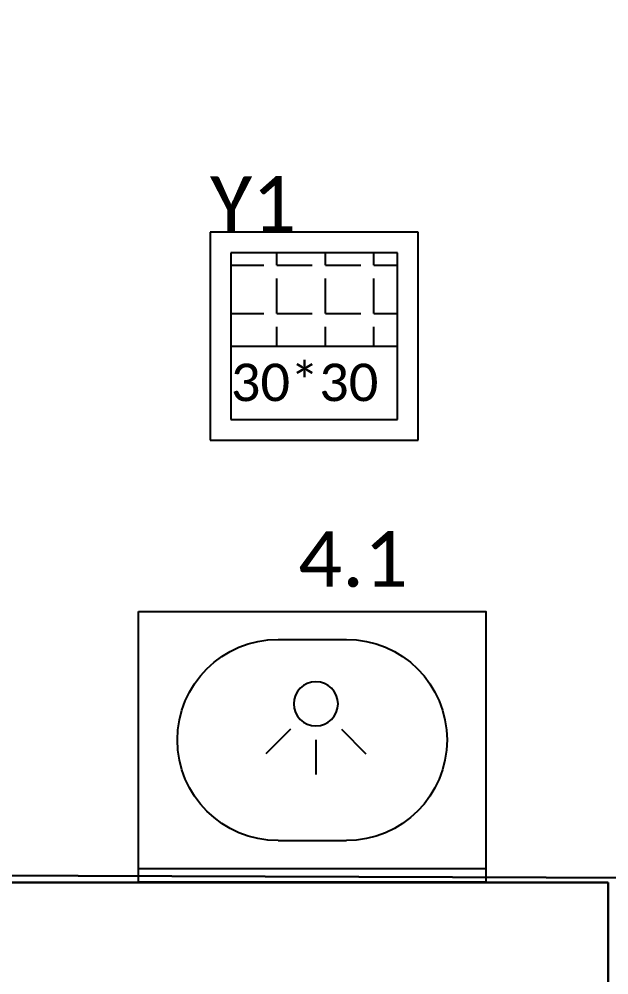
# Model space of a CAD drawing. Header units: millimetres. Extents: x -10496 to -5455, y -188 to 7293.
# Drawn here: x -7467.1 to -7382.1, y 4956.1 to 5093.8 of the extents above; entities that cross this region are included whole.
import ezdxf

# ---------------------------------------------------------------- set-up
doc = ezdxf.new("R2010")
doc.units = ezdxf.units.MM
for name, color, linetype in [('GJC ALAN', 2, 'Continuous'), ('Kıtc-002 Çizgi', 7, 'Continuous'), ('Kıtc-008 Rakam', 1, 'Continuous'), ('Kıtc-028 Yer Izgarası', 252, 'Continuous')]:
    doc.layers.add(name, color=color, linetype=linetype)
doc.layers.add('GJC_duvar', color=10, linetype='Continuous', lineweight=30)
doc.styles.get("Standard").update_dxf_attribs({"font": 'calibri.ttf', "height": 15})

# ---------------------------------------------------------------- blocks, each defined once
blk = doc.blocks.new('A$C23AD12AD')
at = {"layer": 'Kıtc-002 Çizgi'}
for p, q in [((0, 39), (50, 39)), ((0, 37), (50, 37)), ((20.08, 33), (29.92, 33)), ((25.53, 18.48), (25.53, 23.48)), ((21.86, 16.96), (18.33, 20.5)), ((29.2, 16.96), (32.74, 20.5)), ((20.08, 4), (29.92, 4)), ((0, 0), (50, 0))]:
    blk.add_line(p, q, dxfattribs=at)
blk.add_lwpolyline([(0, 0), (50, 0), (50, 39), (0, 39)], close=True, dxfattribs=at)
blk.add_circle((25.53, 13.29), 3.19, dxfattribs=at)
for centre, start, end in [((20.08, 18.5), 90, 270), ((29.92, 18.5), 270, 90)]:
    blk.add_arc(centre, 14.5, start, end, dxfattribs=at)
blk = doc.blocks.new('A$C1AAB3821')
at = {"layer": 'Kıtc-028 Yer Izgarası'}
for p, q in [((30, 30), (0, 30)), ((0, 30), (0, 0)), ((30, 0), (30, 30)), ((27, 27), (3, 27)), ((3, 27), (3, 3)), ((9.65, 25.24), (9.65, 27)), ((16.63, 25.24), (16.63, 27)), ((23.62, 25.24), (23.62, 27)), ((27, 3), (27, 27)), ((3, 25.24), (7.74, 25.24)), ((9.65, 25.24), (14.73, 25.24)), ((16.63, 25.24), (21.71, 25.24)), ((23.62, 25.24), (27, 25.24)), ((9.65, 18.25), (9.65, 23.33)), ((16.63, 18.25), (16.63, 23.33)), ((23.62, 18.25), (23.62, 23.33)), ((3, 18.25), (7.74, 18.25)), ((9.65, 18.25), (14.73, 18.25)), ((16.63, 18.25), (21.71, 18.25)), ((23.62, 18.25), (27, 18.25)), ((9.65, 13.5), (9.65, 16.35)), ((16.63, 13.5), (16.63, 16.35)), ((23.62, 13.5), (23.62, 16.35)), ((27, 13.5), (3, 13.5)), ((3, 13.5), (3, 3)), ((27, 3), (27, 13.5)), ((3, 3), (27, 3)), ((3, 3), (27, 3)), ((0, 0), (30, 0))]:
    blk.add_line(p, q, dxfattribs=at)
blk.add_text('30*30', height=5.4, dxfattribs=at).set_placement((3, 5.64))
blk = doc.blocks.new('new ytong')
at = {"layer": 'GJC_duvar'}
for points in [[(-18990.66, 5230.65), (-19556.41, 5230.65)], [(-18990.66, 5230.65), (-18990.66, 5215.65)]]:
    blk.add_lwpolyline(points, dxfattribs=at)

msp = doc.modelspace()

# ---------------------------------------------------------------- block references
at = {"layer": 'Kıtc-002 Çizgi', "xscale": -1, "rotation": 180}
msp.add_blockref('A$C23AD12AD', (-7449.84, 5008.43), dxfattribs=at)
at = {"layer": 'Kıtc-028 Yer Izgarası'}
msp.add_blockref('A$C1AAB3821', (-7439.56, 5033.11), dxfattribs=at)

# ---------------------------------------------------------------- texts
at = {"layer": 'Kıtc-008 Rakam', "color": 1}
for s, p in [('Y1', (-7439.56, 5063.14)), ('4.1', (-7426.84, 5012))]:
    msp.add_text(s, height=8, dxfattribs=at).set_placement(p)

# ---------------------------------------------------------------- next in the draw order: block references
at = {"layer": 'GJC_duvar', "color": 41, "true_color": 0xf4ee51}
msp.add_blockref('new ytong', (11608.46, -261.26), dxfattribs=at)

# ---------------------------------------------------------------- next in the draw order: linework, layer by layer
at = {"layer": 'GJC ALAN', "color": 40, "lineweight": 30, "true_color": 0xf8d731}
msp.add_lwpolyline([(-6802.85, 4954.39), (-6802.85, 5956.28), (-7184.29, 6068.26), (-7189.47, 6050.49), (-7278.79, 6076.56), (-7272.72, 6094.37), (-7755.24, 6236.17), (-7755.24, 4971.43), (-7188.88, 4969.39), (-7188.88, 4954.39), (-6802.85, 4954.39)], dxfattribs=at)

doc.saveas('drawing.dxf')
